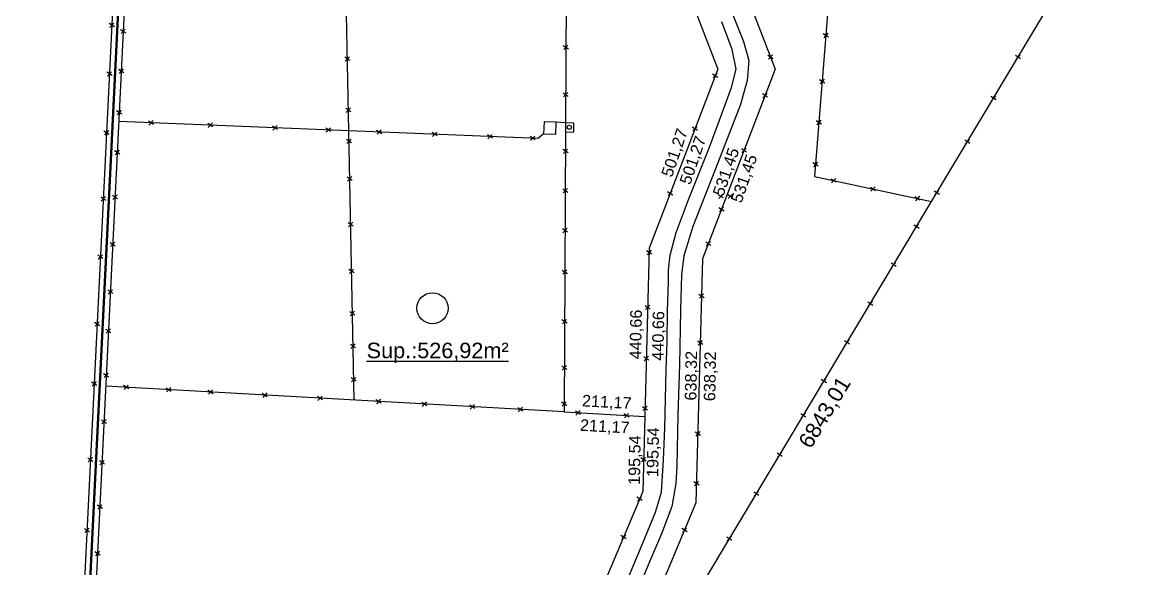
# Model space of a CAD drawing. Header units: feet. Extents: x 1554 to 7460, y 4629 to 11811.
# Drawn here: x 1603.9 to 1899, y 5753.7 to 5896.5 of the extents above; entities that cross this region are included whole.
import ezdxf

# ---------------------------------------------------------------- set-up
doc = ezdxf.new("R2010")
doc.units = ezdxf.units.FT
doc.header["$MEASUREMENT"] = 0
doc.header["$PDMODE"] = 34
doc.header["$PDSIZE"] = 20
doc.layers.get('0').update_dxf_attribs({"linetype": 'CONTINUOUS'})
doc.layers.get('Defpoints').update_dxf_attribs({"linetype": 'CONTINUOUS'})
for name, color, linetype in [('Alambrado', 1, 'CONTINUOUS'), ('Canal', 2, 'CONTINUOUS'), ('MEDICION', 2, 'CONTINUOUS'), ('Riel', 2, 'CONTINUOUS'), ('Subdivision', 5, 'CONTINUOUS'), ('Tanques', 140, 'CONTINUOUS')]:
    doc.layers.add(name, color=color, linetype=linetype)
doc.styles.add('ARIAL', font='arial.ttf')
doc.dimstyles.new('Mensura_chico', dxfattribs={"dimtxt": 0.5, "dimasz": 2.5, "dimexe": 1.25, "dimexo": 0.625, "dimgap": 0.01, "dimtad": 1, "dimzin": 1, "dimtxsty": 'ARIAL', "dimblk": 'NONE', "dimcen": 2.5, "dimse1": 1, "dimse2": 1, "dimsd1": 1, "dimsd2": 1, "dimclrt": 256, "dimaunit": 1, "dimadec": 3, "dimazin": 0, "dimtfac": 1, "dimtmove": 0, "dimatfit": 3, "dimfxl": 1, "dimarcsym": 0})

# ---------------------------------------------------------------- blocks, each defined once
blk = doc.blocks.new('*D12')
at = {"layer": 'Defpoints', "color": 0, "transparency": 16777216}
for p in [(1957.03, 6117.72, 99.95), (2055.51, 6068.13), (1606.91, 5422.52, 99.86)]:
    blk.add_point(p, dxfattribs=at)
at = {"layer": 'Subdivision', "transparency": 16777216, "insert": (1880.17, 5720.67), "char_height": 0.5, "attachment_point": 5, "rotation": 63.2688, "style": 'ARIAL'}
blk.add_mtext('778,39', dxfattribs=at)
blk = doc.blocks.new('_None')

msp = doc.modelspace()

# ---------------------------------------------------------------- linework, layer by layer
at = {"color": 1}
for p, q in [((1627.893, 5895.3, 199.776), (1626.551, 5896.172, 199.776)), ((1627.77, 5896.319, 199.776), (1626.675, 5895.153, 199.776)), ((1630.842, 5893.721, 199.59), (1629.5, 5894.592, 199.59)), ((1630.718, 5894.74, 199.59), (1629.623, 5893.573, 199.59)), ((1814.512, 5892.646, 199.81), (1813.17, 5893.517, 199.81)), ((1814.388, 5893.665, 199.81), (1813.293, 5892.498, 199.81)), ((1746.554, 5889.539, 199.497), (1745.212, 5890.411, 199.497)), ((1746.431, 5890.558, 199.497), (1745.336, 5889.392, 199.497)), ((1689.45, 5886.52, 199.759), (1688.108, 5887.392, 199.759)), ((1689.326, 5887.539, 199.759), (1688.231, 5886.373, 199.759)), ((1800.081, 5887.013, 199.409), (1798.74, 5887.884, 199.409)), ((1799.958, 5888.032, 199.409), (1798.863, 5886.865, 199.409)), ((1864.76, 5886.956, 199.691), (1863.418, 5887.827, 199.691)), ((1864.637, 5887.975, 199.691), (1863.542, 5886.808, 199.691)), ((1630.331, 5883.326, 199.594), (1628.99, 5884.197, 199.594)), ((1630.208, 5884.345, 199.594), (1629.113, 5883.178, 199.594)), ((1627.266, 5882.575, 199.773), (1625.924, 5883.446, 199.773)), ((1627.142, 5883.594, 199.773), (1626.047, 5882.427, 199.773)), ((1785.618, 5882.124, 199.377), (1784.276, 5882.995, 199.377)), ((1785.494, 5883.143, 199.377), (1784.399, 5881.976, 199.377)), ((1813.556, 5880.597, 199.81), (1812.214, 5881.468, 199.81)), ((1813.433, 5881.616, 199.81), (1812.338, 5880.449, 199.81)), ((1746.499, 5877.165, 199.497), (1745.157, 5878.037, 199.497)), ((1746.375, 5878.184, 199.497), (1745.281, 5877.018, 199.497)), ((1798.643, 5876.917, 199.404), (1797.301, 5877.789, 199.404)), ((1798.519, 5877.936, 199.404), (1797.424, 5876.77, 199.404)), ((1858.345, 5876.243, 199.691), (1857.004, 5877.114, 199.691)), ((1858.222, 5877.262, 199.691), (1857.127, 5876.095, 199.691)), ((1629.8, 5872.508, 199.598), (1628.458, 5873.379, 199.598)), ((1629.677, 5873.527, 199.598), (1628.582, 5872.36, 199.598)), ((1689.72, 5873.109, 199.727), (1688.379, 5873.98, 199.727)), ((1689.597, 5874.128, 199.727), (1688.502, 5872.961, 199.727)), ((1638.151, 5869.82, 199.714), (1636.809, 5870.692, 199.714)), ((1638.028, 5870.839, 199.714), (1636.933, 5869.673, 199.714)), ((1653.637, 5869.19, 199.714), (1652.295, 5870.061, 199.714)), ((1653.514, 5870.209, 199.714), (1652.419, 5869.042, 199.714)), ((1670.538, 5868.501, 199.714), (1669.196, 5869.373, 199.714)), ((1670.415, 5869.52, 199.714), (1669.32, 5868.354, 199.714)), ((1780.178, 5869.249, 199.375), (1779.083, 5868.082, 199.375)), ((1812.706, 5869.881, 199.81), (1811.364, 5870.752, 199.81)), ((1812.583, 5870.9, 199.81), (1811.488, 5869.733, 199.81)), ((1626.506, 5867.175, 199.77), (1625.164, 5868.046, 199.77)), ((1626.382, 5868.194, 199.77), (1625.288, 5867.027, 199.77)), ((1684.5, 5867.933, 199.714), (1683.158, 5868.804, 199.714)), ((1684.376, 5868.952, 199.714), (1683.281, 5867.785, 199.714)), ((1697.766, 5867.393, 199.714), (1696.424, 5868.264, 199.714)), ((1697.642, 5868.412, 199.714), (1696.548, 5867.245, 199.714)), ((1712.298, 5866.801, 199.714), (1710.956, 5867.672, 199.714)), ((1712.174, 5867.82, 199.714), (1711.079, 5866.653, 199.714)), ((1726.75, 5866.212, 199.714), (1725.408, 5867.084, 199.714)), ((1726.627, 5867.231, 199.714), (1725.532, 5866.064, 199.714)), ((1737.881, 5865.759, 199.714), (1736.539, 5866.63, 199.714)), ((1737.757, 5866.778, 199.714), (1736.662, 5865.611, 199.714)), ((1780.301, 5868.23, 199.375), (1778.96, 5869.101, 199.375)), ((1689.883, 5864.974, 199.713), (1688.541, 5865.846, 199.713)), ((1689.76, 5865.993, 199.713), (1688.665, 5864.827, 199.713)), ((1746.468, 5862.377, 199.497), (1745.126, 5863.248, 199.497)), ((1746.344, 5863.396, 199.497), (1745.25, 5862.229, 199.497)), ((1793.156, 5862.598, 199.392), (1791.814, 5863.47, 199.392)), ((1793.032, 5863.617, 199.392), (1791.938, 5862.451, 199.392)), ((1851.497, 5864.805, 199.691), (1850.155, 5865.677, 199.691)), ((1851.373, 5865.824, 199.691), (1850.278, 5864.658, 199.691)), ((1629.287, 5862.055, 199.602), (1627.945, 5862.927, 199.602)), ((1629.164, 5863.074, 199.602), (1628.069, 5861.907, 199.602)), ((1811.836, 5858.904, 199.81), (1810.494, 5859.775, 199.81)), ((1811.712, 5859.923, 199.81), (1810.617, 5858.756, 199.81)), ((1690.076, 5855.155, 199.711), (1688.734, 5856.026, 199.711)), ((1689.953, 5856.174, 199.711), (1688.858, 5855.007, 199.711)), ((1816.558, 5854.683, 199.81), (1815.217, 5855.554, 199.81)), ((1816.435, 5855.702, 199.81), (1815.34, 5854.535, 199.81)), ((1746.413, 5852.062, 199.497), (1745.071, 5852.934, 199.497)), ((1746.289, 5853.082, 199.497), (1745.194, 5851.915, 199.497)), ((1773.845, 5851.344, 199.376), (1772.503, 5852.216, 199.376)), ((1773.722, 5852.363, 199.376), (1772.627, 5851.197, 199.376)), ((1787.066, 5850.586, 199.604), (1785.724, 5851.457, 199.604)), ((1786.942, 5851.605, 199.604), (1785.847, 5850.438, 199.604)), ((1789.58, 5850.586, 199.604), (1788.238, 5851.457, 199.604)), ((1789.456, 5851.605, 199.604), (1788.361, 5850.438, 199.604)), ((1826.878, 5852.486, 199.81), (1825.536, 5853.357, 199.81)), ((1826.754, 5853.505, 199.81), (1825.659, 5852.338, 199.81)), ((1843.551, 5851.535, 199.691), (1842.209, 5852.407, 199.691)), ((1843.427, 5852.554, 199.691), (1842.332, 5851.388, 199.691)), ((1625.655, 5849.924, 199.767), (1624.313, 5850.795, 199.767)), ((1625.531, 5850.943, 199.767), (1624.437, 5849.776, 199.767)), ((1628.713, 5850.368, 199.606), (1627.372, 5851.239, 199.606)), ((1628.59, 5851.387, 199.606), (1627.495, 5850.22, 199.606)), ((1838.473, 5850.018, 199.81), (1837.131, 5850.889, 199.81)), ((1838.349, 5851.037, 199.81), (1837.254, 5849.87, 199.81)), ((1787.249, 5847.182, 199.379), (1785.907, 5848.053, 199.379)), ((1787.125, 5848.201, 199.379), (1786.03, 5847.034, 199.379)), ((1690.311, 5843.238, 199.709), (1688.969, 5844.109, 199.709)), ((1690.187, 5844.257, 199.709), (1689.092, 5843.09, 199.709)), ((1746.233, 5842.658, 199.497), (1745.138, 5841.492, 199.497)), ((1838.223, 5842.645, 199.691), (1836.881, 5843.516, 199.691)), ((1838.1, 5843.664, 199.691), (1837.005, 5842.497, 199.691)), ((1746.357, 5841.639, 199.497), (1745.015, 5842.511, 199.497)), ((1628.107, 5838.023, 199.61), (1626.766, 5838.895, 199.61)), ((1627.984, 5839.042, 199.61), (1626.889, 5837.876, 199.61)), ((1768.343, 5835.909, 199.378), (1767.002, 5836.78, 199.378)), ((1768.22, 5836.928, 199.378), (1767.125, 5835.761, 199.378)), ((1783.805, 5838.194, 199.371), (1782.463, 5839.065, 199.371)), ((1783.681, 5839.213, 199.371), (1782.586, 5838.046, 199.371)), ((1624.906, 5834.744, 199.764), (1623.564, 5835.616, 199.764)), ((1624.783, 5835.763, 199.764), (1623.688, 5834.597, 199.764)), ((1690.552, 5830.979, 199.706), (1689.21, 5831.851, 199.706)), ((1690.428, 5831.998, 199.706), (1689.333, 5830.832, 199.706)), ((1746.299, 5830.789, 199.497), (1744.957, 5831.661, 199.497)), ((1746.175, 5831.809, 199.497), (1745.08, 5830.642, 199.497)), ((1832.234, 5832.653, 199.691), (1830.893, 5833.525, 199.691)), ((1832.111, 5833.672, 199.691), (1831.016, 5832.506, 199.691)), ((1627.497, 5825.591, 199.615), (1626.155, 5826.462, 199.615)), ((1627.374, 5826.61, 199.615), (1626.279, 5825.443, 199.615)), ((1782.024, 5824.517, 199.368), (1780.682, 5825.388, 199.368)), ((1781.9, 5825.536, 199.368), (1780.806, 5824.369, 199.368)), ((1767.956, 5821.556, 199.38), (1766.614, 5822.427, 199.38)), ((1767.833, 5822.575, 199.38), (1766.738, 5821.408, 199.38)), ((1826.158, 5822.515, 199.691), (1824.816, 5823.387, 199.691)), ((1826.034, 5823.534, 199.691), (1824.939, 5822.367, 199.691)), ((1690.768, 5819.956, 199.704), (1689.426, 5820.828, 199.704)), ((1690.645, 5820.975, 199.704), (1689.55, 5819.809, 199.704)), ((1624.04, 5817.196, 199.76), (1622.699, 5818.068, 199.76)), ((1623.917, 5818.215, 199.76), (1622.822, 5817.048, 199.76)), ((1626.995, 5815.356, 199.619), (1625.653, 5816.228, 199.619)), ((1626.871, 5816.375, 199.619), (1625.776, 5815.209, 199.619)), ((1746.229, 5817.834, 199.497), (1744.887, 5818.706, 199.497)), ((1746.106, 5818.853, 199.497), (1745.011, 5817.687, 199.497)), ((1781.697, 5812.27, 199.368), (1780.355, 5813.142, 199.368)), ((1781.574, 5813.289, 199.368), (1780.479, 5812.123, 199.368)), ((1820.077, 5812.37, 199.691), (1818.735, 5813.241, 199.691)), ((1819.953, 5813.389, 199.691), (1818.858, 5812.222, 199.691)), ((1690.937, 5811.395, 199.703), (1689.595, 5812.266, 199.703)), ((1690.813, 5812.414, 199.703), (1689.718, 5811.247, 199.703)), ((1767.595, 5808.175, 199.382), (1766.253, 5809.047, 199.382)), ((1767.472, 5809.194, 199.382), (1766.377, 5808.028, 199.382)), ((1626.426, 5803.779, 199.623), (1625.084, 5804.651, 199.623)), ((1626.303, 5804.798, 199.623), (1625.208, 5803.632, 199.623)), ((1746.164, 5805.735, 199.497), (1744.823, 5806.606, 199.497)), ((1746.041, 5806.754, 199.497), (1744.946, 5805.587, 199.497)), ((1623.268, 5801.544, 199.757), (1621.926, 5802.415, 199.757)), ((1623.145, 5802.563, 199.757), (1622.05, 5801.396, 199.757)), ((1631.636, 5800.651, 199.734), (1630.294, 5801.522, 199.734)), ((1631.512, 5801.67, 199.734), (1630.418, 5800.503, 199.734)), ((1691.109, 5802.656, 199.701), (1689.767, 5803.527, 199.701)), ((1690.985, 5803.675, 199.701), (1689.89, 5802.508, 199.701)), ((1814, 5802.231, 199.691), (1812.658, 5803.103, 199.691)), ((1813.876, 5803.25, 199.691), (1812.781, 5802.084, 199.691)), ((1642.75, 5800.024, 199.728), (1641.408, 5800.896, 199.728)), ((1642.626, 5801.043, 199.728), (1641.531, 5799.876, 199.728)), ((1653.697, 5799.407, 199.721), (1652.355, 5800.278, 199.721)), ((1653.573, 5800.426, 199.721), (1652.478, 5799.259, 199.721)), ((1667.866, 5798.607, 199.713), (1666.524, 5799.479, 199.713)), ((1667.742, 5799.626, 199.713), (1666.647, 5798.46, 199.713)), ((1682.308, 5797.793, 199.705), (1680.966, 5798.664, 199.705)), ((1682.184, 5798.812, 199.705), (1681.089, 5797.645, 199.705)), ((1697.592, 5796.93, 199.696), (1696.25, 5797.802, 199.696)), ((1697.469, 5797.95, 199.696), (1696.374, 5796.783, 199.696)), ((1709.581, 5796.254, 199.689), (1708.239, 5797.126, 199.689)), ((1709.458, 5797.273, 199.689), (1708.363, 5796.106, 199.689)), ((1722.128, 5795.546, 199.682), (1720.786, 5796.418, 199.682)), ((1722.005, 5796.565, 199.682), (1720.91, 5795.399, 199.682)), ((1734.666, 5794.839, 199.675), (1733.324, 5795.71, 199.675)), ((1734.543, 5795.858, 199.675), (1733.448, 5794.691, 199.675)), ((1746.114, 5796.294, 199.497), (1744.772, 5797.165, 199.497)), ((1745.99, 5797.313, 199.497), (1744.895, 5796.146, 199.497)), ((1767.243, 5795.143, 199.384), (1765.902, 5796.014, 199.384)), ((1767.12, 5796.162, 199.384), (1766.025, 5794.995, 199.384)), ((1625.83, 5791.644, 199.627), (1624.489, 5792.515, 199.627)), ((1625.707, 5792.663, 199.627), (1624.612, 5791.496, 199.627)), ((1749.732, 5793.985, 199.497), (1748.39, 5794.856, 199.497)), ((1749.608, 5795.004, 199.497), (1748.514, 5793.837, 199.497)), ((1762.437, 5793.254, 199.497), (1761.095, 5794.125, 199.497)), ((1762.313, 5794.273, 199.497), (1761.218, 5793.106, 199.497)), ((1808.626, 5793.266, 199.691), (1807.284, 5794.137, 199.691)), ((1808.502, 5794.285, 199.691), (1807.408, 5793.118, 199.691)), ((1780.939, 5789.506, 199.369), (1779.844, 5788.34, 199.369)), ((1781.062, 5788.487, 199.369), (1779.72, 5789.359, 199.369)), ((1802.46, 5782.978, 199.691), (1801.118, 5783.849, 199.691)), ((1802.336, 5783.997, 199.691), (1801.241, 5782.83, 199.691)), ((1622.291, 5781.724, 199.754), (1620.949, 5782.595, 199.754)), ((1622.167, 5782.743, 199.754), (1621.072, 5781.576, 199.754)), ((1625.306, 5780.967, 199.631), (1623.964, 5781.838, 199.631)), ((1625.183, 5781.986, 199.631), (1624.088, 5780.819, 199.631)), ((1766.88, 5781.744, 199.382), (1765.538, 5782.616, 199.382)), ((1766.756, 5782.763, 199.382), (1765.661, 5781.596, 199.382)), ((1780.715, 5775.464, 199.37), (1779.373, 5776.335, 199.37)), ((1780.591, 5776.483, 199.37), (1779.496, 5775.316, 199.37)), ((1765.831, 5771.47, 199.381), (1764.489, 5772.341, 199.381)), ((1765.708, 5772.489, 199.381), (1764.613, 5771.322, 199.381)), ((1796.361, 5772.803, 199.691), (1795.019, 5773.675, 199.691)), ((1796.237, 5773.822, 199.691), (1795.143, 5772.656, 199.691)), ((1624.737, 5769.366, 199.636), (1623.395, 5770.237, 199.636)), ((1624.613, 5770.385, 199.636), (1623.518, 5769.218, 199.636)), ((1621.379, 5763.234, 199.75), (1620.037, 5764.106, 199.75)), ((1621.255, 5764.253, 199.75), (1620.16, 5763.087, 199.75)), ((1777.581, 5763.258, 199.366), (1776.239, 5764.129, 199.366)), ((1777.458, 5764.277, 199.366), (1776.363, 5763.11, 199.366)), ((1761.647, 5761.48, 199.385), (1760.305, 5762.352, 199.385)), ((1761.524, 5762.5, 199.385), (1760.429, 5761.333, 199.385)), ((1789.321, 5761.058, 199.691), (1787.979, 5761.929, 199.691)), ((1789.197, 5762.077, 199.691), (1788.102, 5760.91, 199.691)), ((1624.14, 5757.209, 199.64), (1622.798, 5758.081, 199.64)), ((1624.016, 5758.228, 199.64), (1622.922, 5757.062, 199.64))]:
    msp.add_line(p, q, dxfattribs=at)
at = {"color": 3}
msp.add_circle((1711.035, 5821.76, 99.861), 4.063, dxfattribs=at)
at = {"layer": 'Alambrado'}
for p, q in [((1629.445, 5940.793, 199.784), (1603.888, 5422.699, 199.684)), ((1816.768, 5929.986, 199.81), (1810.914, 5856.177, 199.81)), ((1689.158, 5868.151, 199.714), (1688.299, 5910.718, 199.816)), ((1738.643, 5866.136, 199.714), (1629.014, 5870.601, 199.714)), ((1740.204, 5870.51, 199.714), (1740.084, 5867.392, 199.714)), ((1743.373, 5870.372, 199.714), (1740.204, 5870.51, 199.714)), ((1743.321, 5867.273, 199.714), (1743.373, 5870.372, 199.714)), ((1745.795, 5870.282, 199.714), (1743.373, 5870.372, 199.714)), ((1747.981, 5870.17, 199.714), (1745.795, 5870.282, 199.714)), ((1747.995, 5867.925, 199.714), (1747.981, 5870.17, 199.714)), ((1690.543, 5797.726, 199.7), (1689.158, 5868.151, 199.714)), ((1740.084, 5867.392, 199.714), (1738.643, 5866.136, 199.714)), ((1740.084, 5867.392, 199.714), (1743.321, 5867.273, 199.714)), ((1745.824, 5867.821, 199.714), (1747.995, 5867.925, 199.714)), ((1810.914, 5856.177, 199.81), (1841.5, 5849.666, 199.81)), ((1745.432, 5794.63, 199.668), (1625.617, 5801.388, 199.737))]:
    msp.add_line(p, q, dxfattribs=at)
at = {"layer": 'Canal'}
for p, q in [((1789.403, 5898.954, 199.599), (1792.338, 5891.502, 199.589)), ((1789.408, 5889.412, 199.605), (1786.646, 5896.648, 199.618)), ((1792.338, 5891.502, 199.589), (1793.707, 5886.558, 199.578)), ((1790.392, 5884.237, 199.604), (1789.408, 5889.412, 199.605)), ((1789.221, 5879.5, 199.598), (1790.392, 5884.237, 199.604)), ((1793.707, 5886.558, 199.578), (1793.261, 5881.345, 199.585)), ((1793.261, 5881.345, 199.585), (1791.565, 5875.023, 199.588)), ((1786.072, 5870.905, 199.603), (1789.221, 5879.5, 199.598)), ((1791.565, 5875.023, 199.588), (1784.998, 5858.248, 199.587)), ((1783.418, 5863.859, 199.598), (1786.072, 5870.905, 199.603)), ((1777.87, 5849.941, 199.576), (1783.418, 5863.859, 199.598)), ((1784.998, 5858.248, 199.587), (1781.827, 5850.05, 199.579)), ((1774.722, 5841.536, 199.579), (1777.87, 5849.941, 199.576)), ((1781.827, 5850.05, 199.579), (1779.12, 5843.148, 199.583)), ((1779.12, 5843.148, 199.583), (1776.705, 5835.449, 199.58)), ((1773.157, 5835.647, 199.581), (1774.722, 5841.536, 199.579)), ((1772.755, 5831.77, 199.593), (1773.157, 5835.647, 199.581)), ((1776.705, 5835.449, 199.58), (1776.126, 5830.48, 199.576)), ((1772.704, 5828.689, 199.581), (1772.755, 5831.77, 199.593)), ((1772.509, 5820.986, 199.577), (1772.704, 5828.689, 199.581)), ((1776.126, 5830.48, 199.576), (1775.878, 5821.243, 199.574)), ((1772.351, 5812.993, 199.586), (1772.509, 5820.986, 199.577)), ((1775.878, 5821.243, 199.574), (1775.575, 5806.942, 199.575)), ((1772.153, 5805.651, 199.586), (1772.351, 5812.993, 199.586)), ((1771.733, 5790.377, 199.584), (1772.153, 5805.651, 199.586)), ((1775.575, 5806.942, 199.575), (1775.196, 5794, 199.574)), ((1775.196, 5794, 199.574), (1774.948, 5780.39, 199.575)), ((1771.464, 5782.09, 199.577), (1771.733, 5790.377, 199.584)), ((1770.923, 5773.684, 199.585), (1771.464, 5782.09, 199.577)), ((1774.948, 5780.39, 199.575), (1774.674, 5775.931, 199.572)), ((1774.674, 5775.931, 199.572), (1773.621, 5769.934, 199.572)), ((1769.313, 5768.443, 199.585), (1770.923, 5773.684, 199.585)), ((1773.621, 5769.934, 199.572), (1770.899, 5762.799, 199.576)), ((1765.951, 5760.122, 199.589), (1769.313, 5768.443, 199.585)), ((1762.557, 5752.022, 199.59), (1765.951, 5760.122, 199.589)), ((1770.899, 5762.799, 199.576), (1767.748, 5755.428, 199.578)), ((1767.748, 5755.428, 199.578), (1760.241, 5737.641, 199.582))]:
    msp.add_line(p, q, dxfattribs=at)
at = {"layer": 'Riel'}
for p, q in [((1605.289, 5421.87, 199.774), (1630.933, 5942.414, 199.848)), ((1631.106, 5942.394, 199.846), (1605.463, 5421.846, 199.773))]:
    msp.add_line(p, q, dxfattribs=at)
at = {"layer": 'Subdivision'}
for p, q in [((1632.448, 5940.535, 199.573), (1616.661, 5618.963, 199.691)), ((1841.5, 5849.666, 199.691), (1884.116, 5920.836, 199.691)), ((1746.56, 5691.272, 199.691), (1841.5, 5849.666, 199.691))]:
    msp.add_line(p, q, dxfattribs=at)
at = {"layer": 'Subdivision', "color": 3}
for p, q in [((1783.541, 5928.697, 199.393), (1800.628, 5884.285, 199.41)), ((1746.028, 5922.468, 199.497), (1745.795, 5870.282, 199.497)), ((1776.058, 5909.195, 199.416), (1785.608, 5884.287, 199.377)), ((1785.608, 5884.287, 199.377), (1777.508, 5863.118, 199.374)), ((1800.628, 5884.285, 199.41), (1781.612, 5834.658, 199.367)), ((1745.795, 5870.282, 199.497), (1745.824, 5867.821, 199.497)), ((1745.824, 5867.821, 199.497), (1745.432, 5794.63, 199.497)), ((1777.508, 5863.118, 199.374), (1767.703, 5837.466, 199.378)), ((1767.703, 5837.466, 199.378), (1766.514, 5793.416, 199.384)), ((1781.612, 5834.658, 199.367), (1779.909, 5770.849, 199.37)), ((1745.432, 5794.63, 199.497), (1766.514, 5793.416, 199.497)), ((1766.514, 5793.416, 199.384), (1765.983, 5773.869, 199.38)), ((1765.983, 5773.869, 199.38), (1756.807, 5751.963, 199.389)), ((1779.909, 5770.849, 199.37), (1746.56, 5691.272, 199.326))]:
    msp.add_line(p, q, dxfattribs=at)
at = {"layer": 'Tanques'}
msp.add_circle((1746.824, 5869.086, 199.844), 0.537, dxfattribs=at)

# ---------------------------------------------------------------- texts
at = {"color": 3, "style": 'ARIAL'}
msp.add_text('%%USup.:526,92m²', height=4.05143, dxfattribs=at).set_placement((1693.829, 5808.697, 99.861))
at = {"layer": 'MEDICION', "color": 2, "char_height": 3.0386, "width": 7.97874, "attachment_point": 1, "style": 'ARIAL'}
for s, insert, rotation in [('501,27', (1770.742, 5856.796, 199.604), 71.00529), ('501,27', (1775.526, 5854.844, 199.604), 71.00529), ('531,45', (1784.181, 5851.783, 199.604), 71.00529), ('531,45', (1788.909, 5850.053, 199.604), 71.00529), ('440,66', (1762.53, 5808.443, 199.604), 89.04003), ('440,66', (1768.383, 5808.066, 199.604), 89.04003), ('638,32', (1776.97, 5797.65, 199.604), 89.04003), ('638,32', (1781.914, 5797.486, 199.604), 89.04003), ('211,17', (1750.209, 5799.151, 99.933), 356.84778), ('211,17', (1749.698, 5792.758, 99.933), 356.84778), ('195,54', (1767.012, 5777.651, 199.604), 89.04003), ('195,54', (1762.228, 5775.575, 199.604), 89.04003)]:
    msp.add_mtext(s, dxfattribs=dict(at, insert=insert, rotation=rotation))
at = {"layer": 'MEDICION', "color": 3, "insert": (1806.446, 5786.888, 199.691), "char_height": 4.0514, "width": 7.97874, "attachment_point": 1, "rotation": 58.63672, "style": 'ARIAL'}
msp.add_mtext('6843,01', dxfattribs=at)

# ---------------------------------------------------------------- dimensions: what is measured, and where the dimension line sits
at = {"layer": 'Subdivision', "color": 1}
dim = msp.add_aligned_dim(p1=(1606.911, 5422.524, 199.716), p2=(1957.035, 6117.724, 199.81), distance=-110.258, dimstyle='Mensura_chico', dxfattribs=at)
dim.commit()
dim.dimension.update_dxf_attribs({"geometry": '*D12', "text_midpoint": (1880.17, 5720.669, 99.861)})

doc.saveas('drawing.dxf')
